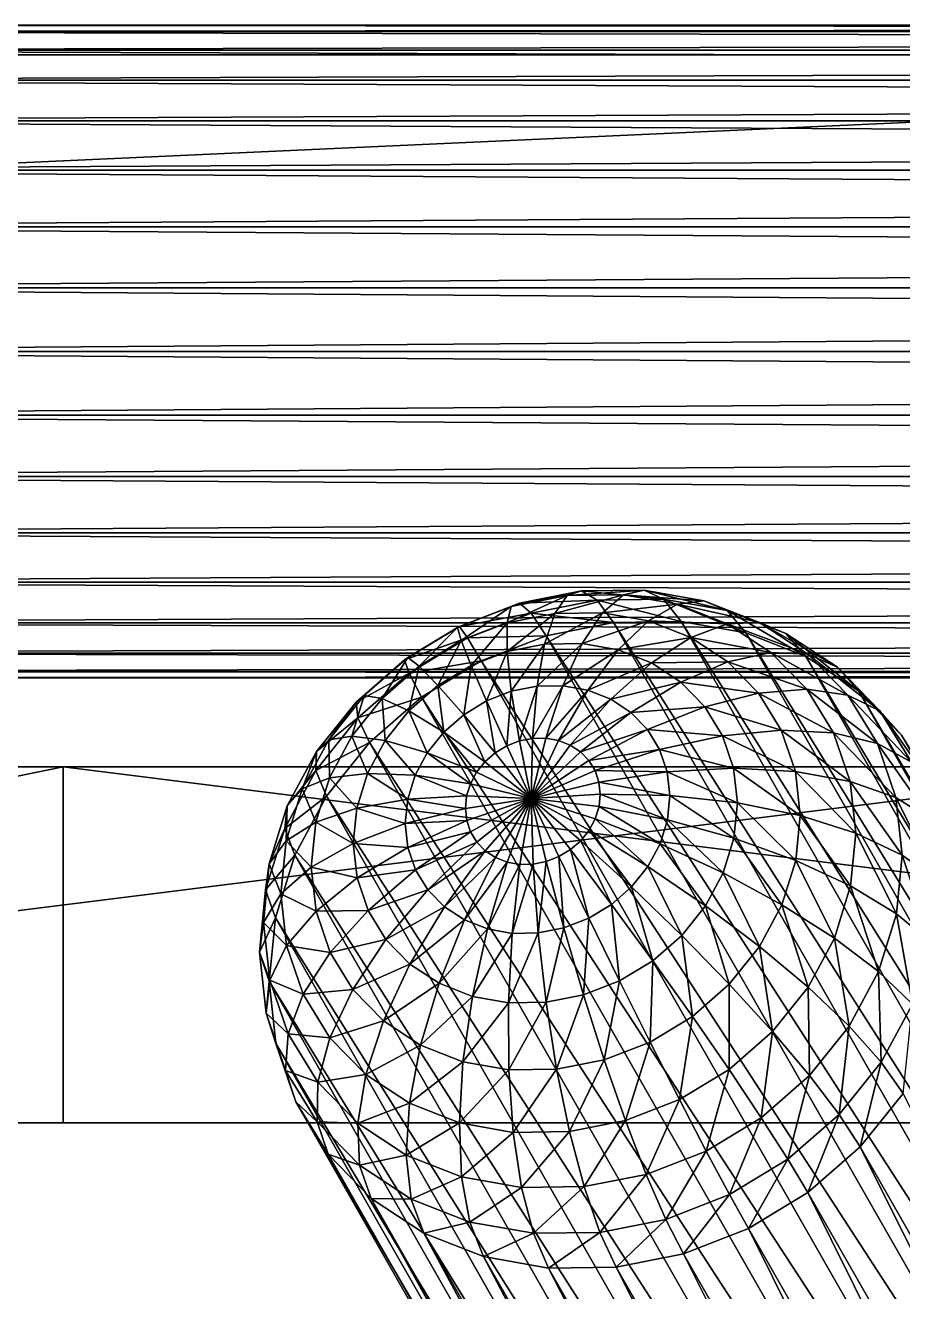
# Model space of a CAD drawing. Header units: millimetres. Extents: x -510 to 550, y -577 to 577.
# Drawn here: x -159.88 to -130.29, y 183.3 to 226 of the extents above; entities that cross this region are included whole.
import ezdxf

# ---------------------------------------------------------------- set-up
doc = ezdxf.new("R2010")
doc.units = ezdxf.units.MM
for name, color, linetype, true_color in [('base_visual_10', 7, 'Continuous', 0x5c6b75), ('base_visual_12', 7, 'Continuous', 0x5c6b75), ('base_visual_14', 7, 'Continuous', 0x5c6b75), ('structure_left_backrest_anchor', 7, 'Continuous', 0x5c6b75)]:
    doc.layers.add(name, color=color, linetype=linetype, true_color=true_color)

msp = doc.modelspace()

# ---------------------------------------------------------------- linework, layer by layer
at = {"layer": 'base_visual_10', "true_color": 0x5c6b75}
for points in [[(-300, 215, -150), (-80, 225, -150), (-80, 215, -150)], [(-300, 215, -150), (-300, 225, -150), (-80, 225, -150)], [(-300, 215), (-80, 215), (-80, 225)], [(-300, 215), (-80, 225), (-300, 225)], [(-80, 225, -150), (-300, 225, -150), (-300, 225)], [(-80, 225, -150), (-300, 225), (-80, 225)], [(-300, 215, -150), (-80, 215, -150), (-80, 215)], [(-300, 215, -150), (-80, 215), (-300, 215)]]:
    msp.add_3dface(points, dxfattribs=at)
at = {"layer": 'base_visual_12', "true_color": 0x5c6b75}
for points in [[(-217.287, 189, 508.693), (-158.605, 189, 521.201), (-158.605, 201, 521.201)], [(-217.287, 189, 508.693), (-158.605, 201, 521.201), (-217.287, 201, 508.693)], [(-62.713, 201, 71.307), (-121.395, 201, 58.799), (-217.287, 201, 508.693)], [(-62.713, 201, 71.307), (-217.287, 201, 508.693), (-158.605, 201, 521.201)], [(-121.395, 201, 58.799), (-121.395, 189, 58.799), (-217.287, 189, 508.693)], [(-121.395, 201, 58.799), (-217.287, 189, 508.693), (-217.287, 201, 508.693)], [(-62.713, 189, 71.307), (-62.713, 201, 71.307), (-158.605, 201, 521.201)], [(-62.713, 189, 71.307), (-158.605, 201, 521.201), (-158.605, 189, 521.201)], [(-121.395, 189, 58.799), (-158.605, 189, 521.201), (-217.287, 189, 508.693)], [(-121.395, 189, 58.799), (-62.713, 189, 71.307), (-158.605, 189, 521.201)]]:
    msp.add_3dface(points, dxfattribs=at)
at = {"layer": 'base_visual_14', "true_color": 0x5c6b75}
for points in [[(-180, 225.789, 307.855), (-180, 226, 310.001), (120, 226, 309.999)], [(-180, 225.789, 307.855), (120, 226, 309.999), (120, 225.789, 307.853)], [(-180, 226, 310.001), (-180, 225.789, 312.147), (120, 225.789, 312.145)], [(-180, 226, 310.001), (120, 225.789, 312.145), (120, 226, 309.999)], [(-180, 225.163, 305.791), (-180, 225.789, 307.855), (120, 225.789, 307.853)], [(-180, 225.163, 305.791), (120, 225.789, 307.853), (120, 225.163, 305.79)], [(-180, 225.789, 312.147), (-180, 225.163, 314.21), (120, 225.163, 314.209)], [(-180, 225.789, 312.147), (120, 225.163, 314.209), (120, 225.789, 312.145)], [(-180, 224.146, 303.889), (-180, 225.163, 305.791), (120, 225.163, 305.79)], [(-180, 224.146, 303.889), (120, 225.163, 305.79), (120, 224.146, 303.888)], [(-180, 225.163, 314.21), (-180, 224.146, 316.112), (120, 224.146, 316.111)], [(-180, 225.163, 314.21), (120, 224.146, 316.111), (120, 225.163, 314.209)], [(-180, 222.778, 302.222), (-180, 224.146, 303.889), (120, 224.146, 303.888)], [(-180, 222.778, 302.222), (120, 224.146, 303.888), (120, 222.778, 302.221)], [(-180, 224.146, 316.112), (-180, 222.778, 317.779), (120, 222.778, 317.778)], [(-180, 224.146, 316.112), (120, 222.778, 317.778), (120, 224.146, 316.111)], [(-180, 221.111, 300.854), (-180, 222.778, 302.222), (120, 222.778, 302.221)], [(-180, 221.111, 300.854), (120, 222.778, 302.221), (120, 221.111, 300.853)], [(-180, 222.778, 317.779), (-180, 221.111, 319.147), (120, 221.111, 319.146)], [(-180, 222.778, 317.779), (120, 221.111, 319.146), (120, 222.778, 317.778)], [(-180, 219.21, 299.838), (-180, 221.111, 300.854), (120, 221.111, 300.853)], [(-180, 219.21, 299.838), (120, 221.111, 300.853), (120, 219.21, 299.837)], [(-180, 221.111, 319.147), (-180, 219.21, 320.163), (120, 219.21, 320.162)], [(-180, 221.111, 319.147), (120, 219.21, 320.162), (120, 221.111, 319.146)], [(-180, 217.146, 299.212), (-180, 219.21, 299.838), (120, 219.21, 299.837)], [(-180, 217.146, 299.212), (120, 219.21, 299.837), (120, 217.146, 299.211)], [(-180, 219.21, 320.163), (-180, 217.146, 320.789), (120, 217.146, 320.788)], [(-180, 219.21, 320.163), (120, 217.146, 320.788), (120, 219.21, 320.162)], [(-180, 215, 299.001), (-180, 217.146, 299.212), (120, 217.146, 299.211)], [(-180, 215, 299.001), (120, 217.146, 299.211), (120, 215, 298.999)], [(-180, 217.146, 320.789), (-180, 215, 321.001), (120, 215, 320.999)], [(-180, 217.146, 320.789), (120, 215, 320.999), (120, 217.146, 320.788)], [(-180, 215, 321.001), (-180, 212.854, 320.789), (120, 212.854, 320.788)], [(-180, 215, 321.001), (120, 212.854, 320.788), (120, 215, 320.999)], [(-180, 212.854, 299.212), (-180, 215, 299.001), (120, 215, 298.999)], [(-180, 212.854, 299.212), (120, 215, 298.999), (120, 212.854, 299.211)], [(-180, 212.854, 320.789), (-180, 210.79, 320.163), (120, 210.79, 320.162)], [(-180, 212.854, 320.789), (120, 210.79, 320.162), (120, 212.854, 320.788)], [(-180, 210.79, 299.838), (-180, 212.854, 299.212), (120, 212.854, 299.211)], [(-180, 210.79, 299.838), (120, 212.854, 299.211), (120, 210.79, 299.837)], [(-180, 210.79, 320.163), (-180, 208.889, 319.147), (120, 208.889, 319.146)], [(-180, 210.79, 320.163), (120, 208.889, 319.146), (120, 210.79, 320.162)], [(-180, 208.889, 300.854), (-180, 210.79, 299.838), (120, 210.79, 299.837)], [(-180, 208.889, 300.854), (120, 210.79, 299.837), (120, 208.889, 300.853)], [(-180, 208.889, 319.147), (-180, 207.222, 317.779), (120, 207.222, 317.778)], [(-180, 208.889, 319.147), (120, 207.222, 317.778), (120, 208.889, 319.146)], [(-180, 207.222, 302.222), (-180, 208.889, 300.854), (120, 208.889, 300.853)], [(-180, 207.222, 302.222), (120, 208.889, 300.853), (120, 207.222, 302.221)], [(-180, 207.222, 317.779), (-180, 205.854, 316.112), (120, 205.854, 316.111)], [(-180, 207.222, 317.779), (120, 205.854, 316.111), (120, 207.222, 317.778)], [(-180, 205.854, 303.889), (-180, 207.222, 302.222), (120, 207.222, 302.221)], [(-180, 205.854, 303.889), (120, 207.222, 302.221), (120, 205.854, 303.888)], [(-180, 205.854, 316.112), (-180, 204.837, 314.21), (120, 204.837, 314.209)], [(-180, 205.854, 316.112), (120, 204.837, 314.209), (120, 205.854, 316.111)], [(-180, 204.837, 305.791), (-180, 205.854, 303.889), (120, 205.854, 303.888)], [(-180, 204.837, 305.791), (120, 205.854, 303.888), (120, 204.837, 305.79)], [(-180, 204.837, 314.21), (-180, 204.211, 312.147), (120, 204.211, 312.145)], [(-180, 204.837, 314.21), (120, 204.211, 312.145), (120, 204.837, 314.209)], [(-180, 204.211, 307.855), (-180, 204.837, 305.791), (120, 204.837, 305.79)], [(-180, 204.211, 307.855), (120, 204.837, 305.79), (120, 204.211, 307.853)], [(-180, 204.211, 312.147), (-180, 204, 310.001), (120, 204, 309.999)], [(-180, 204.211, 312.147), (120, 204, 309.999), (120, 204.211, 312.145)], [(-180, 204, 310.001), (-180, 204.211, 307.855), (120, 204.211, 307.853)], [(-180, 204, 310.001), (120, 204.211, 307.853), (120, 204, 309.999)]]:
    msp.add_3dface(points, dxfattribs=at)
at = {"layer": 'structure_left_backrest_anchor', "true_color": 0x5c6b75}
for points in [[(-143.632, 205.856, 123.598), (-142.024, 206.174, 123.879), (-141.602, 206.778, 121.645)], [(-143.632, 205.856, 123.598), (-141.602, 206.778, 121.645), (-143.493, 206.405, 121.315)], [(-143.493, 206.405, 121.315), (-141.602, 206.778, 121.645), (-141.119, 206.93, 119.348)], [(-143.493, 206.405, 121.315), (-141.119, 206.93, 119.348), (-143.22, 206.515, 118.981)], [(-143.22, 206.515, 118.981), (-141.119, 206.93, 119.348), (-140.592, 206.623, 117.076)], [(-142.024, 206.174, 123.879), (-140.414, 206.196, 124.298), (-139.709, 206.804, 122.138)], [(-142.024, 206.174, 123.879), (-139.709, 206.804, 122.138), (-141.602, 206.778, 121.645)], [(-141.602, 206.778, 121.645), (-139.709, 206.804, 122.138), (-139.015, 206.959, 119.895)], [(-141.602, 206.778, 121.645), (-139.015, 206.959, 119.895), (-141.119, 206.93, 119.348)], [(-141.119, 206.93, 119.348), (-139.015, 206.959, 119.895), (-138.36, 206.654, 117.657)], [(-141.119, 206.93, 119.348), (-138.36, 206.654, 117.657), (-140.592, 206.623, 117.076)], [(-140.592, 206.623, 117.076), (-138.36, 206.654, 117.657), (-137.767, 205.901, 115.508)], [(-140.414, 206.196, 124.298), (-137.888, 206.482, 122.774), (-139.709, 206.804, 122.138)], [(-139.709, 206.804, 122.138), (-136.992, 206.601, 120.602), (-139.015, 206.959, 119.895)], [(-139.709, 206.804, 122.138), (-137.888, 206.482, 122.774), (-136.992, 206.601, 120.602)], [(-139.015, 206.959, 119.895), (-136.992, 206.601, 120.602), (-136.211, 206.274, 118.407)], [(-139.015, 206.959, 119.895), (-136.211, 206.274, 118.407), (-138.36, 206.654, 117.657)], [(-138.36, 206.654, 117.657), (-136.211, 206.274, 118.407), (-135.576, 205.514, 116.273)], [(-138.36, 206.654, 117.657), (-135.576, 205.514, 116.273), (-137.767, 205.901, 115.508)], [(-145.311, 205.698, 121.16), (-143.493, 206.405, 121.315), (-143.22, 206.515, 118.981)], [(-145.311, 205.698, 121.16), (-143.22, 206.515, 118.981), (-145.239, 205.73, 118.809)], [(-145.178, 205.255, 123.467), (-143.493, 206.405, 121.315), (-145.311, 205.698, 121.16)], [(-145.239, 205.73, 118.809), (-143.22, 206.515, 118.981), (-142.823, 206.183, 116.686)], [(-145.178, 205.255, 123.467), (-143.632, 205.856, 123.598), (-143.493, 206.405, 121.315)], [(-143.22, 206.515, 118.981), (-140.592, 206.623, 117.076), (-142.823, 206.183, 116.686)], [(-142.823, 206.183, 116.686), (-140.592, 206.623, 117.076), (-140.043, 205.87, 114.916)], [(-140.592, 206.623, 117.076), (-137.767, 205.901, 115.508), (-140.043, 205.87, 114.916)], [(-140.414, 206.196, 124.298), (-138.865, 205.922, 124.839), (-137.888, 206.482, 122.774)], [(-138.865, 205.922, 124.839), (-136.208, 205.824, 123.529), (-137.888, 206.482, 122.774)], [(-137.888, 206.482, 122.774), (-135.125, 205.87, 121.441), (-136.992, 206.601, 120.602)], [(-137.888, 206.482, 122.774), (-136.208, 205.824, 123.529), (-135.125, 205.87, 121.441)], [(-136.992, 206.601, 120.602), (-135.125, 205.87, 121.441), (-134.229, 205.498, 119.298)], [(-136.992, 206.601, 120.602), (-134.229, 205.498, 119.298), (-136.211, 206.274, 118.407)], [(-136.211, 206.274, 118.407), (-134.229, 205.498, 119.298), (-133.556, 204.722, 117.181)], [(-136.211, 206.274, 118.407), (-133.556, 204.722, 117.181), (-135.576, 205.514, 116.273)], [(-145.239, 205.73, 118.809), (-142.823, 206.183, 116.686), (-144.967, 205.349, 116.504)], [(-144.846, 204.419, 125.64), (-143.632, 205.856, 123.598), (-145.178, 205.255, 123.467)], [(-144.967, 205.349, 116.504), (-142.823, 206.183, 116.686), (-142.318, 205.42, 114.519)], [(-144.846, 204.419, 125.64), (-143.631, 204.891, 125.744), (-143.632, 205.856, 123.598)], [(-143.631, 204.891, 125.744), (-142.024, 206.174, 123.879), (-143.632, 205.856, 123.598)], [(-143.631, 204.891, 125.744), (-142.368, 205.14, 125.964), (-142.024, 206.174, 123.879)], [(-142.823, 206.183, 116.686), (-140.043, 205.87, 114.916), (-142.318, 205.42, 114.519)], [(-142.368, 205.14, 125.964), (-141.103, 205.158, 126.293), (-140.414, 206.196, 124.298)], [(-142.368, 205.14, 125.964), (-140.414, 206.196, 124.298), (-142.024, 206.174, 123.879)], [(-142.318, 205.42, 114.519), (-140.043, 205.87, 114.916), (-120.043, 170.87, 39.916)], [(-141.103, 205.158, 126.293), (-138.865, 205.922, 124.839), (-140.414, 206.196, 124.298)], [(-141.103, 205.158, 126.293), (-139.886, 204.943, 126.718), (-138.865, 205.922, 124.839)], [(-140.043, 205.87, 114.916), (-137.767, 205.901, 115.508), (-117.767, 170.901, 40.508)], [(-140.043, 205.87, 114.916), (-117.767, 170.901, 40.508), (-120.043, 170.87, 39.916)], [(-139.886, 204.943, 126.718), (-137.436, 205.363, 125.481), (-138.865, 205.922, 124.839)], [(-138.865, 205.922, 124.839), (-137.436, 205.363, 125.481), (-136.208, 205.824, 123.529)], [(-137.767, 205.901, 115.508), (-135.576, 205.514, 116.273), (-115.576, 170.514, 41.273)], [(-137.767, 205.901, 115.508), (-115.576, 170.514, 41.273), (-117.767, 170.901, 40.508)], [(-137.436, 205.363, 125.481), (-134.734, 204.856, 124.374), (-136.208, 205.824, 123.529)], [(-136.208, 205.824, 123.529), (-133.487, 204.794, 122.38), (-135.125, 205.87, 121.441)], [(-136.208, 205.824, 123.529), (-134.734, 204.856, 124.374), (-133.487, 204.794, 122.38)], [(-135.125, 205.87, 121.441), (-133.487, 204.794, 122.38), (-132.491, 204.355, 120.295)], [(-135.125, 205.87, 121.441), (-132.491, 204.355, 120.295), (-134.229, 205.498, 119.298)], [(-146.984, 204.686, 121.186), (-145.239, 205.73, 118.809), (-147.099, 204.605, 118.838)], [(-147.099, 204.605, 118.838), (-145.239, 205.73, 118.809), (-144.967, 205.349, 116.504)], [(-146.984, 204.686, 121.186), (-145.311, 205.698, 121.16), (-145.239, 205.73, 118.809)], [(-146.601, 204.395, 123.489), (-145.311, 205.698, 121.16), (-146.984, 204.686, 121.186)], [(-146.601, 204.395, 123.489), (-145.178, 205.255, 123.467), (-145.311, 205.698, 121.16)], [(-144.967, 205.349, 116.504), (-142.318, 205.42, 114.519), (-144.504, 204.571, 114.333)], [(-144.504, 204.571, 114.333), (-142.318, 205.42, 114.519), (-122.318, 170.42, 39.519)], [(-142.318, 205.42, 114.519), (-120.043, 170.87, 39.916), (-122.318, 170.42, 39.519)], [(-135.576, 205.514, 116.273), (-133.556, 204.722, 117.181), (-113.556, 169.722, 42.181)], [(-135.576, 205.514, 116.273), (-113.556, 169.722, 42.181), (-115.576, 170.514, 41.273)], [(-134.229, 205.498, 119.298), (-132.491, 204.355, 120.295), (-131.783, 203.557, 118.198)], [(-134.229, 205.498, 119.298), (-131.783, 203.557, 118.198), (-133.556, 204.722, 117.181)], [(-147.099, 204.605, 118.838), (-144.967, 205.349, 116.504), (-146.941, 204.155, 116.535)], [(-146.941, 204.155, 116.535), (-144.967, 205.349, 116.504), (-144.504, 204.571, 114.333)], [(-145.964, 203.742, 125.658), (-145.178, 205.255, 123.467), (-146.601, 204.395, 123.489)], [(-145.964, 203.742, 125.658), (-144.846, 204.419, 125.64), (-145.178, 205.255, 123.467)], [(-143.491, 203.545, 127.668), (-142.368, 205.14, 125.964), (-143.631, 204.891, 125.744)], [(-143.491, 203.545, 127.668), (-142.621, 203.717, 127.82), (-142.368, 205.14, 125.964)], [(-142.621, 203.717, 127.82), (-141.75, 203.729, 128.046), (-141.103, 205.158, 126.293)], [(-142.621, 203.717, 127.82), (-141.103, 205.158, 126.293), (-142.368, 205.14, 125.964)], [(-141.75, 203.729, 128.046), (-139.886, 204.943, 126.718), (-141.103, 205.158, 126.293)], [(-141.75, 203.729, 128.046), (-140.911, 203.581, 128.339), (-139.886, 204.943, 126.718)], [(-140.911, 203.581, 128.339), (-138.763, 204.503, 127.223), (-139.886, 204.943, 126.718)], [(-139.886, 204.943, 126.718), (-138.763, 204.503, 127.223), (-137.436, 205.363, 125.481)], [(-138.763, 204.503, 127.223), (-136.183, 204.539, 126.2), (-137.436, 205.363, 125.481)], [(-137.436, 205.363, 125.481), (-136.183, 204.539, 126.2), (-134.734, 204.856, 124.374)], [(-148.449, 203.407, 121.393), (-147.099, 204.605, 118.838), (-148.727, 203.184, 119.067)], [(-148.727, 203.184, 119.067), (-147.099, 204.605, 118.838), (-146.941, 204.155, 116.535)], [(-147.847, 203.307, 123.664), (-146.984, 204.686, 121.186), (-148.449, 203.407, 121.393)], [(-148.449, 203.407, 121.393), (-146.984, 204.686, 121.186), (-147.099, 204.605, 118.838)], [(-147.847, 203.307, 123.664), (-146.601, 204.395, 123.489), (-146.984, 204.686, 121.186)], [(-146.941, 204.155, 116.535), (-144.504, 204.571, 114.333), (-146.516, 203.353, 114.364)], [(-146.516, 203.353, 114.364), (-144.504, 204.571, 114.333), (-124.504, 169.571, 39.333)], [(-144.328, 203.22, 127.597), (-143.631, 204.891, 125.744), (-144.846, 204.419, 125.64)], [(-144.504, 204.571, 114.333), (-122.318, 170.42, 39.519), (-124.504, 169.571, 39.333)], [(-144.328, 203.22, 127.597), (-143.491, 203.545, 127.668), (-143.631, 204.891, 125.744)], [(-138.763, 204.503, 127.223), (-137.778, 203.856, 127.787), (-136.183, 204.539, 126.2)], [(-137.778, 203.856, 127.787), (-135.152, 203.483, 126.967), (-136.183, 204.539, 126.2)], [(-136.183, 204.539, 126.2), (-133.522, 203.614, 125.277), (-134.734, 204.856, 124.374)], [(-136.183, 204.539, 126.2), (-135.152, 203.483, 126.967), (-133.522, 203.614, 125.277)], [(-134.734, 204.856, 124.374), (-133.522, 203.614, 125.277), (-132.141, 203.413, 123.383)], [(-134.734, 204.856, 124.374), (-132.141, 203.413, 123.383), (-133.487, 204.794, 122.38)], [(-133.556, 204.722, 117.181), (-131.783, 203.557, 118.198), (-111.783, 168.557, 43.198)], [(-133.556, 204.722, 117.181), (-111.783, 168.557, 43.198), (-113.556, 169.722, 42.181)], [(-133.487, 204.794, 122.38), (-132.141, 203.413, 123.383), (-131.061, 202.89, 121.359)], [(-133.487, 204.794, 122.38), (-131.061, 202.89, 121.359), (-132.491, 204.355, 120.295)], [(-148.727, 203.184, 119.067), (-146.941, 204.155, 116.535), (-148.669, 202.646, 116.778)], [(-148.669, 202.646, 116.778), (-146.941, 204.155, 116.535), (-146.516, 203.353, 114.364)], [(-146.943, 202.887, 125.795), (-146.601, 204.395, 123.489), (-147.847, 203.307, 123.664)], [(-146.943, 202.887, 125.795), (-145.964, 203.742, 125.658), (-146.601, 204.395, 123.489)], [(-145.098, 202.754, 127.609), (-144.846, 204.419, 125.64), (-145.964, 203.742, 125.658)], [(-145.098, 202.754, 127.609), (-144.328, 203.22, 127.597), (-144.846, 204.419, 125.64)], [(-140.911, 203.581, 128.339), (-140.138, 203.278, 128.687), (-138.763, 204.503, 127.223)], [(-140.138, 203.278, 128.687), (-137.778, 203.856, 127.787), (-138.763, 204.503, 127.223)], [(-132.491, 204.355, 120.295), (-131.061, 202.89, 121.359), (-130.326, 202.063, 119.284)], [(-132.491, 204.355, 120.295), (-130.326, 202.063, 119.284), (-131.783, 203.557, 118.198)], [(-145.772, 202.165, 127.704), (-145.964, 203.742, 125.658), (-146.943, 202.887, 125.795)], [(-145.772, 202.165, 127.704), (-145.098, 202.754, 127.609), (-145.964, 203.742, 125.658)], [(-143.217, 201.871, 129.298), (-142.621, 203.717, 127.82), (-143.491, 203.545, 127.668)], [(-143.217, 201.871, 129.298), (-142.773, 201.958, 129.375), (-142.621, 203.717, 127.82)], [(-142.773, 201.958, 129.375), (-142.329, 201.965, 129.491), (-141.75, 203.729, 128.046)], [(-142.773, 201.958, 129.375), (-141.75, 203.729, 128.046), (-142.621, 203.717, 127.82)], [(-142.329, 201.965, 129.491), (-140.911, 203.581, 128.339), (-141.75, 203.729, 128.046)], [(-140.138, 203.278, 128.687), (-139.459, 202.832, 129.076), (-137.778, 203.856, 127.787)], [(-139.459, 202.832, 129.076), (-136.969, 203.026, 128.391), (-137.778, 203.856, 127.787)], [(-137.778, 203.856, 127.787), (-136.969, 203.026, 128.391), (-135.152, 203.483, 126.967)], [(-148.868, 202.034, 123.986), (-148.449, 203.407, 121.393), (-149.65, 201.91, 121.771)], [(-149.65, 201.91, 121.771), (-148.449, 203.407, 121.393), (-148.727, 203.184, 119.067)], [(-148.868, 202.034, 123.986), (-147.847, 203.307, 123.664), (-148.449, 203.407, 121.393)], [(-147.745, 201.887, 126.048), (-147.847, 203.307, 123.664), (-148.868, 202.034, 123.986)], [(-148.669, 202.646, 116.778), (-146.516, 203.353, 114.364), (-148.278, 201.815, 114.612)], [(-148.278, 201.815, 114.612), (-146.516, 203.353, 114.364), (-126.516, 168.353, 39.364)], [(-147.745, 201.887, 126.048), (-146.943, 202.887, 125.795), (-147.847, 203.307, 123.664)], [(-146.516, 203.353, 114.364), (-124.504, 169.571, 39.333), (-126.516, 168.353, 39.364)], [(-143.643, 201.705, 129.261), (-143.491, 203.545, 127.668), (-144.328, 203.22, 127.597)], [(-143.643, 201.705, 129.261), (-143.217, 201.871, 129.298), (-143.491, 203.545, 127.668)], [(-142.329, 201.965, 129.491), (-141.901, 201.889, 129.64), (-140.911, 203.581, 128.339)], [(-141.901, 201.889, 129.64), (-140.138, 203.278, 128.687), (-140.911, 203.581, 128.339)], [(-141.901, 201.889, 129.64), (-141.507, 201.735, 129.817), (-140.138, 203.278, 128.687)], [(-141.507, 201.735, 129.817), (-139.459, 202.832, 129.076), (-140.138, 203.278, 128.687)], [(-136.969, 203.026, 128.391), (-134.385, 202.234, 127.755), (-135.152, 203.483, 126.967)], [(-135.152, 203.483, 126.967), (-132.62, 202.146, 126.202), (-133.522, 203.614, 125.277)], [(-135.152, 203.483, 126.967), (-134.385, 202.234, 127.755), (-132.62, 202.146, 126.202)], [(-133.522, 203.614, 125.277), (-132.62, 202.146, 126.202), (-131.138, 201.782, 124.412)], [(-133.522, 203.614, 125.277), (-131.138, 201.782, 124.412), (-132.141, 203.413, 123.383)], [(-132.141, 203.413, 123.383), (-131.138, 201.782, 124.412), (-129.997, 201.159, 122.451)], [(-132.141, 203.413, 123.383), (-129.997, 201.159, 122.451), (-131.061, 202.89, 121.359)], [(-131.783, 203.557, 118.198), (-130.326, 202.063, 119.284), (-110.326, 167.063, 44.284)], [(-131.783, 203.557, 118.198), (-110.326, 167.063, 44.284), (-111.783, 168.557, 43.198)], [(-149.65, 201.91, 121.771), (-148.727, 203.184, 119.067), (-150.061, 201.52, 119.488)], [(-150.061, 201.52, 119.488), (-148.727, 203.184, 119.067), (-148.669, 202.646, 116.778)], [(-146.325, 201.476, 127.878), (-146.943, 202.887, 125.795), (-147.745, 201.887, 126.048)], [(-146.325, 201.476, 127.878), (-145.772, 202.165, 127.704), (-146.943, 202.887, 125.795)], [(-144.036, 201.468, 129.267), (-144.328, 203.22, 127.597), (-145.098, 202.754, 127.609)], [(-144.036, 201.468, 129.267), (-143.643, 201.705, 129.261), (-144.328, 203.22, 127.597)], [(-141.507, 201.735, 129.817), (-141.161, 201.507, 130.015), (-139.459, 202.832, 129.076)], [(-141.161, 201.507, 130.015), (-138.902, 202.26, 129.491), (-139.459, 202.832, 129.076)], [(-139.459, 202.832, 129.076), (-138.902, 202.26, 129.491), (-136.969, 203.026, 128.391)], [(-138.902, 202.26, 129.491), (-136.366, 202.045, 129.009), (-136.969, 203.026, 128.391)], [(-136.969, 203.026, 128.391), (-136.366, 202.045, 129.009), (-134.385, 202.234, 127.755)], [(-131.061, 202.89, 121.359), (-129.997, 201.159, 122.451), (-129.24, 200.298, 120.397)], [(-131.061, 202.89, 121.359), (-129.24, 200.298, 120.397), (-130.326, 202.063, 119.284)], [(-150.061, 201.52, 119.488), (-148.669, 202.646, 116.778), (-150.086, 200.88, 117.224)], [(-150.086, 200.88, 117.224), (-148.669, 202.646, 116.778), (-148.278, 201.815, 114.612)], [(-144.38, 201.167, 129.316), (-145.098, 202.754, 127.609), (-145.772, 202.165, 127.704)], [(-144.38, 201.167, 129.316), (-144.036, 201.468, 129.267), (-145.098, 202.754, 127.609)], [(-149.625, 200.624, 124.442), (-148.868, 202.034, 123.986), (-149.65, 201.91, 121.771)], [(-148.34, 200.78, 126.406), (-148.868, 202.034, 123.986), (-149.625, 200.624, 124.442)], [(-148.34, 200.78, 126.406), (-147.745, 201.887, 126.048), (-148.868, 202.034, 123.986)], [(-144.661, 200.816, 129.405), (-145.772, 202.165, 127.704), (-146.325, 201.476, 127.878)], [(-144.661, 200.816, 129.405), (-144.38, 201.167, 129.316), (-145.772, 202.165, 127.704)], [(-142.819, 199.933, 130.57), (-142.773, 201.958, 129.375), (-143.217, 201.871, 129.298)], [(-142.819, 199.933, 130.57), (-142.329, 201.965, 129.491), (-142.773, 201.958, 129.375)], [(-142.819, 199.933, 130.57), (-141.901, 201.889, 129.64), (-142.329, 201.965, 129.491)], [(-141.161, 201.507, 130.015), (-140.877, 201.216, 130.227), (-138.902, 202.26, 129.491)], [(-140.877, 201.216, 130.227), (-138.487, 201.585, 129.917), (-138.902, 202.26, 129.491)], [(-138.902, 202.26, 129.491), (-138.487, 201.585, 129.917), (-136.366, 202.045, 129.009)], [(-138.487, 201.585, 129.917), (-135.993, 200.951, 129.619), (-136.366, 202.045, 129.009)], [(-136.366, 202.045, 129.009), (-133.91, 200.842, 128.531), (-134.385, 202.234, 127.755)], [(-136.366, 202.045, 129.009), (-135.993, 200.951, 129.619), (-133.91, 200.842, 128.531)], [(-134.385, 202.234, 127.755), (-133.91, 200.842, 128.531), (-132.061, 200.509, 127.115)], [(-134.385, 202.234, 127.755), (-132.061, 200.509, 127.115), (-132.62, 202.146, 126.202)], [(-132.62, 202.146, 126.202), (-132.061, 200.509, 127.115), (-130.517, 199.963, 125.426)], [(-132.62, 202.146, 126.202), (-130.517, 199.963, 125.426), (-131.138, 201.782, 124.412)], [(-130.326, 202.063, 119.284), (-129.24, 200.298, 120.397), (-109.24, 165.298, 45.397)], [(-130.326, 202.063, 119.284), (-109.24, 165.298, 45.397), (-110.326, 167.063, 44.284)], [(-149.625, 200.624, 124.442), (-149.65, 201.91, 121.771), (-150.54, 200.252, 122.307)], [(-150.54, 200.252, 122.307), (-149.65, 201.91, 121.771), (-150.061, 201.52, 119.488)], [(-150.086, 200.88, 117.224), (-148.278, 201.815, 114.612), (-149.722, 200.014, 115.067)], [(-149.722, 200.014, 115.067), (-148.278, 201.815, 114.612), (-128.278, 166.815, 39.612)], [(-146.734, 200.713, 128.124), (-147.745, 201.887, 126.048), (-148.34, 200.78, 126.406)], [(-148.278, 201.815, 114.612), (-126.516, 168.353, 39.364), (-128.278, 166.815, 39.612)], [(-146.734, 200.713, 128.124), (-146.325, 201.476, 127.878), (-147.745, 201.887, 126.048)], [(-142.819, 199.933, 130.57), (-143.643, 201.705, 129.261), (-144.036, 201.468, 129.267)], [(-142.819, 199.933, 130.57), (-143.217, 201.871, 129.298), (-143.643, 201.705, 129.261)], [(-142.819, 199.933, 130.57), (-141.507, 201.735, 129.817), (-141.901, 201.889, 129.64)], [(-142.819, 199.933, 130.57), (-141.161, 201.507, 130.015), (-141.507, 201.735, 129.817)], [(-140.877, 201.216, 130.227), (-140.665, 200.871, 130.444), (-138.487, 201.585, 129.917)], [(-140.665, 200.871, 130.444), (-138.229, 200.831, 130.337), (-138.487, 201.585, 129.917)], [(-138.487, 201.585, 129.917), (-138.229, 200.831, 130.337), (-135.993, 200.951, 129.619)], [(-131.138, 201.782, 124.412), (-130.517, 199.963, 125.426), (-129.338, 199.228, 123.528)], [(-131.138, 201.782, 124.412), (-129.338, 199.228, 123.528), (-129.997, 201.159, 122.451)], [(-150.54, 200.252, 122.307), (-150.061, 201.52, 119.488), (-151.05, 199.679, 120.083)], [(-151.05, 199.679, 120.083), (-150.061, 201.52, 119.488), (-150.086, 200.88, 117.224)], [(-144.87, 200.427, 129.53), (-146.325, 201.476, 127.878), (-146.734, 200.713, 128.124)], [(-144.87, 200.427, 129.53), (-144.661, 200.816, 129.405), (-146.325, 201.476, 127.878)], [(-142.819, 199.933, 130.57), (-144.38, 201.167, 129.316), (-144.661, 200.816, 129.405)], [(-142.819, 199.933, 130.57), (-144.036, 201.468, 129.267), (-144.38, 201.167, 129.316)], [(-142.819, 199.933, 130.57), (-140.877, 201.216, 130.227), (-141.161, 201.507, 130.015)], [(-142.819, 199.933, 130.57), (-140.665, 200.871, 130.444), (-140.877, 201.216, 130.227)], [(-151.05, 199.679, 120.083), (-150.086, 200.88, 117.224), (-151.135, 198.925, 117.857)], [(-151.135, 198.925, 117.857), (-150.086, 200.88, 117.224), (-149.722, 200.014, 115.067)], [(-148.704, 199.608, 126.856), (-148.34, 200.78, 126.406), (-149.625, 200.624, 124.442)], [(-146.985, 199.906, 128.434), (-148.34, 200.78, 126.406), (-148.704, 199.608, 126.856)], [(-146.985, 199.906, 128.434), (-146.734, 200.713, 128.124), (-148.34, 200.78, 126.406)], [(-144.998, 200.016, 129.688), (-146.734, 200.713, 128.124), (-146.985, 199.906, 128.434)], [(-144.998, 200.016, 129.688), (-144.87, 200.427, 129.53), (-146.734, 200.713, 128.124)], [(-142.819, 199.933, 130.57), (-144.661, 200.816, 129.405), (-144.87, 200.427, 129.53)], [(-142.819, 199.933, 130.57), (-140.534, 200.487, 130.658), (-140.665, 200.871, 130.444)], [(-140.665, 200.871, 130.444), (-140.534, 200.487, 130.658), (-138.229, 200.831, 130.337)], [(-140.534, 200.487, 130.658), (-138.14, 200.029, 130.736), (-138.229, 200.831, 130.337)], [(-138.229, 200.831, 130.337), (-135.863, 199.786, 130.197), (-135.993, 200.951, 129.619)], [(-138.229, 200.831, 130.337), (-138.14, 200.029, 130.736), (-135.863, 199.786, 130.197)], [(-135.993, 200.951, 129.619), (-135.863, 199.786, 130.197), (-133.745, 199.359, 129.267)], [(-135.993, 200.951, 129.619), (-133.745, 199.359, 129.267), (-133.91, 200.842, 128.531)], [(-133.91, 200.842, 128.531), (-133.745, 199.359, 129.267), (-131.868, 198.765, 127.98)], [(-133.91, 200.842, 128.531), (-131.868, 198.765, 127.98), (-132.061, 200.509, 127.115)], [(-150.088, 199.133, 125.014), (-150.54, 200.252, 122.307), (-151.085, 198.499, 122.98)], [(-151.085, 198.499, 122.98), (-150.54, 200.252, 122.307), (-151.05, 199.679, 120.083)], [(-150.088, 199.133, 125.014), (-149.625, 200.624, 124.442), (-150.54, 200.252, 122.307)], [(-148.704, 199.608, 126.856), (-149.625, 200.624, 124.442), (-150.088, 199.133, 125.014)], [(-142.819, 199.933, 130.57), (-144.87, 200.427, 129.53), (-144.998, 200.016, 129.688)], [(-142.819, 199.933, 130.57), (-140.489, 200.078, 130.861), (-140.534, 200.487, 130.658)], [(-140.534, 200.487, 130.658), (-140.489, 200.078, 130.861), (-138.14, 200.029, 130.736)], [(-132.061, 200.509, 127.115), (-131.868, 198.765, 127.98), (-130.302, 198.026, 126.387)], [(-132.061, 200.509, 127.115), (-130.302, 198.026, 126.387), (-130.517, 199.963, 125.426)], [(-151.135, 198.925, 117.857), (-149.722, 200.014, 115.067), (-150.793, 198.021, 115.712)], [(-150.793, 198.021, 115.712), (-149.722, 200.014, 115.067), (-129.722, 165.014, 40.067)], [(-149.722, 200.014, 115.067), (-128.278, 166.815, 39.612), (-129.722, 165.014, 40.067)], [(-147.068, 199.086, 128.795), (-146.985, 199.906, 128.434), (-148.704, 199.608, 126.856)], [(-145.04, 199.597, 129.872), (-146.985, 199.906, 128.434), (-147.068, 199.086, 128.795)], [(-145.04, 199.597, 129.872), (-144.998, 200.016, 129.688), (-146.985, 199.906, 128.434)], [(-142.819, 199.933, 130.57), (-144.998, 200.016, 129.688), (-145.04, 199.597, 129.872)], [(-142.819, 199.933, 130.57), (-145.04, 199.597, 129.872), (-144.995, 199.188, 130.075)], [(-142.819, 199.933, 130.57), (-144.995, 199.188, 130.075), (-144.864, 198.804, 130.289)], [(-142.819, 199.933, 130.57), (-144.864, 198.804, 130.289), (-144.652, 198.46, 130.507)], [(-142.819, 199.933, 130.57), (-144.652, 198.46, 130.507), (-144.368, 198.168, 130.718)], [(-142.819, 199.933, 130.57), (-144.368, 198.168, 130.718), (-144.022, 197.941, 130.917)], [(-142.819, 199.933, 130.57), (-144.022, 197.941, 130.917), (-143.628, 197.787, 131.094)], [(-142.819, 199.933, 130.57), (-143.628, 197.787, 131.094), (-143.2, 197.711, 131.243)], [(-142.819, 199.933, 130.57), (-143.2, 197.711, 131.243), (-142.756, 197.717, 131.359)], [(-142.819, 199.933, 130.57), (-140.531, 199.66, 131.045), (-140.489, 200.078, 130.861)], [(-142.819, 199.933, 130.57), (-140.659, 199.248, 131.203), (-140.531, 199.66, 131.045)], [(-142.819, 199.933, 130.57), (-140.868, 198.86, 131.329), (-140.659, 199.248, 131.203)], [(-142.819, 199.933, 130.57), (-141.149, 198.508, 131.418), (-140.868, 198.86, 131.329)], [(-142.819, 199.933, 130.57), (-141.493, 198.208, 131.466), (-141.149, 198.508, 131.418)], [(-142.819, 199.933, 130.57), (-141.886, 197.971, 131.473), (-141.493, 198.208, 131.466)], [(-142.819, 199.933, 130.57), (-142.312, 197.805, 131.436), (-141.886, 197.971, 131.473)], [(-142.819, 199.933, 130.57), (-142.756, 197.717, 131.359), (-142.312, 197.805, 131.436)], [(-140.489, 200.078, 130.861), (-140.531, 199.66, 131.045), (-138.223, 199.208, 131.097)], [(-140.489, 200.078, 130.861), (-138.223, 199.208, 131.097), (-138.14, 200.029, 130.736)], [(-138.14, 200.029, 130.736), (-138.223, 199.208, 131.097), (-135.983, 198.595, 130.721)], [(-138.14, 200.029, 130.736), (-135.983, 198.595, 130.721), (-135.863, 199.786, 130.197)], [(-130.517, 199.963, 125.426), (-130.302, 198.026, 126.387), (-129.11, 197.171, 124.549)], [(-130.517, 199.963, 125.426), (-129.11, 197.171, 124.549), (-129.338, 199.228, 123.528)], [(-151.085, 198.499, 122.98), (-151.05, 199.679, 120.083), (-151.656, 197.73, 120.831)], [(-151.656, 197.73, 120.831), (-151.05, 199.679, 120.083), (-151.135, 198.925, 117.857)], [(-148.824, 198.417, 127.38), (-148.704, 199.608, 126.856), (-150.088, 199.133, 125.014)], [(-147.068, 199.086, 128.795), (-148.704, 199.608, 126.856), (-148.824, 198.417, 127.38)], [(-144.995, 199.188, 130.075), (-145.04, 199.597, 129.872), (-147.068, 199.086, 128.795)], [(-140.531, 199.66, 131.045), (-140.659, 199.248, 131.203), (-138.474, 198.401, 131.406)], [(-140.531, 199.66, 131.045), (-138.474, 198.401, 131.406), (-138.223, 199.208, 131.097)], [(-135.863, 199.786, 130.197), (-135.983, 198.595, 130.721), (-133.898, 197.843, 129.934)], [(-135.863, 199.786, 130.197), (-133.898, 197.843, 129.934), (-133.745, 199.359, 129.267)], [(-150.241, 197.617, 125.681), (-150.088, 199.133, 125.014), (-151.085, 198.499, 122.98)], [(-148.824, 198.417, 127.38), (-150.088, 199.133, 125.014), (-150.241, 197.617, 125.681)], [(-146.979, 198.283, 129.193), (-147.068, 199.086, 128.795), (-148.824, 198.417, 127.38)], [(-144.995, 199.188, 130.075), (-147.068, 199.086, 128.795), (-146.979, 198.283, 129.193)], [(-144.864, 198.804, 130.289), (-144.995, 199.188, 130.075), (-146.979, 198.283, 129.193)], [(-140.659, 199.248, 131.203), (-140.868, 198.86, 131.329), (-138.883, 197.638, 131.653)], [(-140.659, 199.248, 131.203), (-138.883, 197.638, 131.653), (-138.474, 198.401, 131.406)], [(-138.223, 199.208, 131.097), (-138.474, 198.401, 131.406), (-136.347, 197.423, 131.171)], [(-138.223, 199.208, 131.097), (-136.347, 197.423, 131.171), (-135.983, 198.595, 130.721)], [(-133.745, 199.359, 129.267), (-133.898, 197.843, 129.934), (-132.047, 196.982, 128.765)], [(-133.745, 199.359, 129.267), (-132.047, 196.982, 128.765), (-131.868, 198.765, 127.98)], [(-151.656, 197.73, 120.831), (-151.135, 198.925, 117.857), (-151.778, 196.857, 118.65)], [(-151.778, 196.857, 118.65), (-151.135, 198.925, 117.857), (-150.793, 198.021, 115.712)], [(-144.864, 198.804, 130.289), (-146.979, 198.283, 129.193), (-146.722, 197.53, 129.614)], [(-144.652, 198.46, 130.507), (-144.864, 198.804, 130.289), (-146.722, 197.53, 129.614)], [(-140.868, 198.86, 131.329), (-141.149, 198.508, 131.418), (-139.436, 196.949, 131.827)], [(-140.868, 198.86, 131.329), (-139.436, 196.949, 131.827), (-138.883, 197.638, 131.653)], [(-135.983, 198.595, 130.721), (-136.347, 197.423, 131.171), (-134.361, 196.352, 130.506)], [(-135.983, 198.595, 130.721), (-134.361, 196.352, 130.506), (-133.898, 197.843, 129.934)], [(-131.868, 198.765, 127.98), (-132.047, 196.982, 128.765), (-130.502, 196.045, 127.259)], [(-131.868, 198.765, 127.98), (-130.502, 196.045, 127.259), (-130.302, 198.026, 126.387)], [(-151.264, 196.716, 123.764), (-151.085, 198.499, 122.98), (-151.656, 197.73, 120.831)], [(-150.241, 197.617, 125.681), (-151.085, 198.499, 122.98), (-151.264, 196.716, 123.764)], [(-148.695, 197.252, 127.958), (-148.824, 198.417, 127.38), (-150.241, 197.617, 125.681)], [(-146.979, 198.283, 129.193), (-148.824, 198.417, 127.38), (-148.695, 197.252, 127.958)], [(-146.722, 197.53, 129.614), (-146.979, 198.283, 129.193), (-148.695, 197.252, 127.958)], [(-144.652, 198.46, 130.507), (-146.722, 197.53, 129.614), (-146.306, 196.854, 130.04)], [(-144.368, 198.168, 130.718), (-144.652, 198.46, 130.507), (-146.306, 196.854, 130.04)], [(-144.368, 198.168, 130.718), (-146.306, 196.854, 130.04), (-145.749, 196.282, 130.455)], [(-144.022, 197.941, 130.917), (-144.368, 198.168, 130.718), (-145.749, 196.282, 130.455)], [(-141.493, 198.208, 131.466), (-141.886, 197.971, 131.473), (-140.881, 195.895, 131.934)], [(-141.149, 198.508, 131.418), (-141.493, 198.208, 131.466), (-140.11, 196.361, 131.922)], [(-141.493, 198.208, 131.466), (-140.881, 195.895, 131.934), (-140.11, 196.361, 131.922)], [(-141.149, 198.508, 131.418), (-140.11, 196.361, 131.922), (-139.436, 196.949, 131.827)], [(-138.474, 198.401, 131.406), (-138.883, 197.638, 131.653), (-136.942, 196.316, 131.529)], [(-138.474, 198.401, 131.406), (-136.942, 196.316, 131.529), (-136.347, 197.423, 131.171)], [(-151.264, 196.716, 123.764), (-151.656, 197.73, 120.831), (-151.855, 195.749, 121.703)], [(-151.855, 195.749, 121.703), (-151.656, 197.73, 120.831), (-151.778, 196.857, 118.65)], [(-151.778, 196.857, 118.65), (-150.793, 198.021, 115.712), (-151.449, 195.912, 116.521)], [(-151.449, 195.912, 116.521), (-150.793, 198.021, 115.712), (-130.793, 163.021, 40.712)], [(-150.793, 198.021, 115.712), (-129.722, 165.014, 40.067), (-130.793, 163.021, 40.712)], [(-144.022, 197.941, 130.917), (-145.749, 196.282, 130.455), (-145.07, 195.837, 130.844)], [(-143.628, 197.787, 131.094), (-144.022, 197.941, 130.917), (-145.07, 195.837, 130.844)], [(-143.628, 197.787, 131.094), (-145.07, 195.837, 130.844), (-144.297, 195.534, 131.192)], [(-143.2, 197.711, 131.243), (-143.628, 197.787, 131.094), (-144.297, 195.534, 131.192)], [(-143.2, 197.711, 131.243), (-144.297, 195.534, 131.192), (-143.459, 195.385, 131.484)], [(-142.756, 197.717, 131.359), (-143.2, 197.711, 131.243), (-143.459, 195.385, 131.484)], [(-142.756, 197.717, 131.359), (-143.459, 195.385, 131.484), (-142.588, 195.398, 131.711)], [(-142.312, 197.805, 131.436), (-142.756, 197.717, 131.359), (-142.588, 195.398, 131.711)], [(-142.312, 197.805, 131.436), (-142.588, 195.398, 131.711), (-141.717, 195.569, 131.863)], [(-141.886, 197.971, 131.473), (-142.312, 197.805, 131.436), (-141.717, 195.569, 131.863)], [(-141.886, 197.971, 131.473), (-141.717, 195.569, 131.863), (-140.881, 195.895, 131.934)], [(-133.898, 197.843, 129.934), (-134.361, 196.352, 130.506), (-132.592, 195.228, 129.438)], [(-133.898, 197.843, 129.934), (-132.592, 195.228, 129.438), (-132.047, 196.982, 128.765)], [(-130.302, 198.026, 126.387), (-130.502, 196.045, 127.259), (-129.321, 195.068, 125.474)], [(-130.302, 198.026, 126.387), (-129.321, 195.068, 125.474), (-129.11, 197.171, 124.549)], [(-150.076, 196.134, 126.417), (-150.241, 197.617, 125.681), (-151.264, 196.716, 123.764)], [(-148.695, 197.252, 127.958), (-150.241, 197.617, 125.681), (-150.076, 196.134, 126.417)], [(-146.722, 197.53, 129.614), (-148.695, 197.252, 127.958), (-148.321, 196.158, 128.568)], [(-146.306, 196.854, 130.04), (-146.722, 197.53, 129.614), (-148.321, 196.158, 128.568)], [(-138.883, 197.638, 131.653), (-139.436, 196.949, 131.827), (-137.744, 195.315, 131.782)], [(-138.883, 197.638, 131.653), (-137.744, 195.315, 131.782), (-136.942, 196.316, 131.529)], [(-136.347, 197.423, 131.171), (-136.942, 196.316, 131.529), (-135.118, 194.942, 130.962)], [(-136.347, 197.423, 131.171), (-135.118, 194.942, 130.962), (-134.361, 196.352, 130.506)], [(-151.855, 195.749, 121.703), (-151.778, 196.857, 118.65), (-151.99, 194.754, 119.575)], [(-151.99, 194.754, 119.575), (-151.778, 196.857, 118.65), (-151.449, 195.912, 116.521)], [(-148.321, 196.158, 128.568), (-148.695, 197.252, 127.958), (-150.076, 196.134, 126.417)], [(-146.306, 196.854, 130.04), (-148.321, 196.158, 128.568), (-147.718, 195.177, 129.187)], [(-145.749, 196.282, 130.455), (-146.306, 196.854, 130.04), (-147.718, 195.177, 129.187)], [(-139.436, 196.949, 131.827), (-140.11, 196.361, 131.922), (-138.723, 194.461, 131.92)], [(-139.436, 196.949, 131.827), (-138.723, 194.461, 131.92), (-137.744, 195.315, 131.782)], [(-132.047, 196.982, 128.765), (-132.592, 195.228, 129.438), (-131.107, 194.096, 128.007)], [(-132.047, 196.982, 128.765), (-131.107, 194.096, 128.007), (-130.502, 196.045, 127.259)], [(-151.071, 194.972, 124.629), (-151.264, 196.716, 123.764), (-151.855, 195.749, 121.703)], [(-150.076, 196.134, 126.417), (-151.264, 196.716, 123.764), (-151.071, 194.972, 124.629)], [(-149.601, 194.742, 127.194), (-150.076, 196.134, 126.417), (-151.071, 194.972, 124.629)], [(-148.321, 196.158, 128.568), (-150.076, 196.134, 126.417), (-149.601, 194.742, 127.194)], [(-147.718, 195.177, 129.187), (-148.321, 196.158, 128.568), (-149.601, 194.742, 127.194)], [(-145.749, 196.282, 130.455), (-147.718, 195.177, 129.187), (-146.909, 194.347, 129.79)], [(-145.07, 195.837, 130.844), (-145.749, 196.282, 130.455), (-146.909, 194.347, 129.79)], [(-140.11, 196.361, 131.922), (-140.881, 195.895, 131.934), (-139.842, 193.784, 131.937)], [(-140.11, 196.361, 131.922), (-139.842, 193.784, 131.937), (-138.723, 194.461, 131.92)], [(-136.942, 196.316, 131.529), (-137.744, 195.315, 131.782), (-136.139, 193.669, 131.284)], [(-136.942, 196.316, 131.529), (-136.139, 193.669, 131.284), (-135.118, 194.942, 130.962)], [(-134.361, 196.352, 130.506), (-135.118, 194.942, 130.962), (-133.482, 193.571, 129.974)], [(-134.361, 196.352, 130.506), (-133.482, 193.571, 129.974), (-132.592, 195.228, 129.438)], [(-130.502, 196.045, 127.259), (-131.107, 194.096, 128.007), (-129.964, 192.999, 126.268)], [(-130.502, 196.045, 127.259), (-129.964, 192.999, 126.268), (-129.321, 195.068, 125.474)], [(-151.99, 194.754, 119.575), (-151.449, 195.912, 116.521), (-151.664, 193.768, 117.465)], [(-151.64, 193.812, 122.664), (-151.855, 195.749, 121.703), (-151.99, 194.754, 119.575)], [(-151.071, 194.972, 124.629), (-151.855, 195.749, 121.703), (-151.64, 193.812, 122.664)], [(-151.664, 193.768, 117.465), (-151.449, 195.912, 116.521), (-131.449, 160.912, 41.521)], [(-151.449, 195.912, 116.521), (-130.793, 163.021, 40.712), (-131.449, 160.912, 41.521)], [(-145.07, 195.837, 130.844), (-146.909, 194.347, 129.79), (-145.924, 193.7, 130.355)], [(-144.297, 195.534, 131.192), (-145.07, 195.837, 130.844), (-145.924, 193.7, 130.355)], [(-141.717, 195.569, 131.863), (-142.588, 195.398, 131.711), (-142.32, 193.062, 131.613)], [(-141.717, 195.569, 131.863), (-142.32, 193.062, 131.613), (-141.056, 193.312, 131.834)], [(-140.881, 195.895, 131.934), (-141.717, 195.569, 131.863), (-141.056, 193.312, 131.834)], [(-140.881, 195.895, 131.934), (-141.056, 193.312, 131.834), (-139.842, 193.784, 131.937)], [(-147.718, 195.177, 129.187), (-149.601, 194.742, 127.194), (-148.834, 193.493, 127.981)], [(-146.909, 194.347, 129.79), (-147.718, 195.177, 129.187), (-148.834, 193.493, 127.981)], [(-144.297, 195.534, 131.192), (-145.924, 193.7, 130.355), (-144.801, 193.26, 130.859)], [(-143.459, 195.385, 131.484), (-144.297, 195.534, 131.192), (-144.801, 193.26, 130.859)], [(-143.459, 195.385, 131.484), (-144.801, 193.26, 130.859), (-143.584, 193.045, 131.284)], [(-142.588, 195.398, 131.711), (-143.459, 195.385, 131.484), (-143.584, 193.045, 131.284)], [(-142.588, 195.398, 131.711), (-143.584, 193.045, 131.284), (-142.32, 193.062, 131.613)], [(-137.744, 195.315, 131.782), (-138.723, 194.461, 131.92), (-137.385, 192.581, 131.459)], [(-137.744, 195.315, 131.782), (-137.385, 192.581, 131.459), (-136.139, 193.669, 131.284)], [(-132.592, 195.228, 129.438), (-133.482, 193.571, 129.974), (-132.096, 192.255, 128.602)], [(-132.592, 195.228, 129.438), (-132.096, 192.255, 128.602), (-131.107, 194.096, 128.007)], [(-151.64, 193.812, 122.664), (-151.99, 194.754, 119.575), (-151.762, 192.697, 120.596)], [(-151.762, 192.697, 120.596), (-151.99, 194.754, 119.575), (-151.664, 193.768, 117.465)], [(-150.512, 193.335, 125.542), (-151.071, 194.972, 124.629), (-151.64, 193.812, 122.664)], [(-149.601, 194.742, 127.194), (-151.071, 194.972, 124.629), (-150.512, 193.335, 125.542)], [(-148.834, 193.493, 127.981), (-149.601, 194.742, 127.194), (-150.512, 193.335, 125.542)], [(-135.118, 194.942, 130.962), (-136.139, 193.669, 131.284), (-134.683, 192.074, 130.352)], [(-135.118, 194.942, 130.962), (-134.683, 192.074, 130.352), (-133.482, 193.571, 129.974)], [(-146.909, 194.347, 129.79), (-148.834, 193.493, 127.981), (-147.804, 192.437, 128.748)], [(-145.924, 193.7, 130.355), (-146.909, 194.347, 129.79), (-147.804, 192.437, 128.748)], [(-138.723, 194.461, 131.92), (-139.842, 193.784, 131.937), (-138.809, 191.72, 131.481)], [(-138.723, 194.461, 131.92), (-138.809, 191.72, 131.481), (-137.385, 192.581, 131.459)], [(-131.107, 194.096, 128.007), (-132.096, 192.255, 128.602), (-131.014, 191.044, 126.9)], [(-131.107, 194.096, 128.007), (-131.014, 191.044, 126.9), (-129.964, 192.999, 126.268)], [(-151.019, 191.993, 123.678), (-151.64, 193.812, 122.664), (-151.762, 192.697, 120.596)], [(-151.762, 192.697, 120.596), (-151.664, 193.768, 117.465), (-151.432, 191.671, 118.505)], [(-151.432, 191.671, 118.505), (-151.664, 193.768, 117.465), (-131.664, 158.768, 42.465)], [(-151.664, 193.768, 117.465), (-131.449, 160.912, 41.521), (-131.664, 158.768, 42.465)], [(-150.512, 193.335, 125.542), (-151.64, 193.812, 122.664), (-151.019, 191.993, 123.678)], [(-148.834, 193.493, 127.981), (-150.512, 193.335, 125.542), (-149.61, 191.867, 126.468)], [(-147.804, 192.437, 128.748), (-148.834, 193.493, 127.981), (-149.61, 191.867, 126.468)], [(-145.924, 193.7, 130.355), (-147.804, 192.437, 128.748), (-146.55, 191.613, 129.467)], [(-144.801, 193.26, 130.859), (-145.924, 193.7, 130.355), (-146.55, 191.613, 129.467)], [(-139.842, 193.784, 131.937), (-141.056, 193.312, 131.834), (-140.354, 191.12, 131.35)], [(-139.842, 193.784, 131.937), (-140.354, 191.12, 131.35), (-138.809, 191.72, 131.481)], [(-136.139, 193.669, 131.284), (-137.385, 192.581, 131.459), (-136.148, 190.795, 130.558)], [(-136.139, 193.669, 131.284), (-136.148, 190.795, 130.558), (-134.683, 192.074, 130.352)], [(-133.482, 193.571, 129.974), (-134.683, 192.074, 130.352), (-133.43, 190.592, 129.023)], [(-133.482, 193.571, 129.974), (-133.43, 190.592, 129.023), (-132.096, 192.255, 128.602)], [(-149.61, 191.867, 126.468), (-150.512, 193.335, 125.542), (-151.019, 191.993, 123.678)], [(-144.801, 193.26, 130.859), (-146.55, 191.613, 129.467), (-145.121, 191.053, 130.109)], [(-143.584, 193.045, 131.284), (-144.801, 193.26, 130.859), (-145.121, 191.053, 130.109)], [(-143.584, 193.045, 131.284), (-145.121, 191.053, 130.109), (-143.572, 190.78, 130.65)], [(-142.32, 193.062, 131.613), (-143.584, 193.045, 131.284), (-143.572, 190.78, 130.65)], [(-142.32, 193.062, 131.613), (-143.572, 190.78, 130.65), (-141.963, 190.802, 131.069)], [(-141.056, 193.312, 131.834), (-142.32, 193.062, 131.613), (-141.963, 190.802, 131.069)], [(-141.056, 193.312, 131.834), (-141.963, 190.802, 131.069), (-140.354, 191.12, 131.35)], [(-129.964, 192.999, 126.268), (-131.014, 191.044, 126.9), (-130.278, 189.986, 124.933)], [(-151.019, 191.993, 123.678), (-151.762, 192.697, 120.596), (-151.103, 190.766, 121.673)], [(-151.103, 190.766, 121.673), (-151.762, 192.697, 120.596), (-151.432, 191.671, 118.505)], [(-137.385, 192.581, 131.459), (-138.809, 191.72, 131.481), (-137.821, 189.783, 130.585)], [(-137.385, 192.581, 131.459), (-137.821, 189.783, 130.585), (-136.148, 190.795, 130.558)], [(-147.804, 192.437, 128.748), (-149.61, 191.867, 126.468), (-148.398, 190.625, 127.371)], [(-146.55, 191.613, 129.467), (-147.804, 192.437, 128.748), (-148.398, 190.625, 127.371)], [(-132.096, 192.255, 128.602), (-133.43, 190.592, 129.023), (-132.431, 189.279, 127.346)], [(-132.096, 192.255, 128.602), (-132.431, 189.279, 127.346), (-131.014, 191.044, 126.9)], [(-150.017, 190.362, 124.707), (-151.019, 191.993, 123.678), (-151.103, 190.766, 121.673)], [(-149.61, 191.867, 126.468), (-151.019, 191.993, 123.678), (-150.017, 190.362, 124.707)], [(-148.398, 190.625, 127.371), (-149.61, 191.867, 126.468), (-150.017, 190.362, 124.707)], [(-138.809, 191.72, 131.481), (-140.354, 191.12, 131.35), (-139.639, 189.076, 130.43)], [(-138.809, 191.72, 131.481), (-139.639, 189.076, 130.43), (-137.821, 189.783, 130.585)], [(-134.683, 192.074, 130.352), (-136.148, 190.795, 130.558), (-135.058, 189.17, 129.252)], [(-134.683, 192.074, 130.352), (-135.058, 189.17, 129.252), (-133.43, 190.592, 129.023)], [(-151.103, 190.766, 121.673), (-151.432, 191.671, 118.505), (-150.76, 189.702, 119.603)], [(-150.76, 189.702, 119.603), (-151.432, 191.671, 118.505), (-131.432, 156.671, 43.505)], [(-151.432, 191.671, 118.505), (-131.664, 158.768, 42.465), (-131.432, 156.671, 43.505)], [(-146.55, 191.613, 129.467), (-148.398, 190.625, 127.371), (-146.924, 189.657, 128.216)], [(-145.121, 191.053, 130.109), (-146.55, 191.613, 129.467), (-146.924, 189.657, 128.216)], [(-145.121, 191.053, 130.109), (-146.924, 189.657, 128.216), (-145.244, 188.998, 128.971)], [(-143.572, 190.78, 130.65), (-145.121, 191.053, 130.109), (-145.244, 188.998, 128.971)], [(-140.354, 191.12, 131.35), (-141.963, 190.802, 131.069), (-141.53, 188.703, 130.1)], [(-140.354, 191.12, 131.35), (-141.53, 188.703, 130.1), (-139.639, 189.076, 130.43)], [(-131.014, 191.044, 126.9), (-132.431, 189.279, 127.346), (-131.722, 188.185, 125.388)], [(-131.014, 191.044, 126.9), (-131.722, 188.185, 125.388), (-130.278, 189.986, 124.933)], [(-150.017, 190.362, 124.707), (-151.103, 190.766, 121.673), (-150.038, 189.035, 122.765)], [(-150.038, 189.035, 122.765), (-151.103, 190.766, 121.673), (-150.76, 189.702, 119.603)], [(-148.398, 190.625, 127.371), (-150.017, 190.362, 124.707), (-148.67, 188.982, 125.71)], [(-146.924, 189.657, 128.216), (-148.398, 190.625, 127.371), (-148.67, 188.982, 125.71)], [(-143.572, 190.78, 130.65), (-145.244, 188.998, 128.971), (-143.423, 188.676, 129.607)], [(-141.963, 190.802, 131.069), (-143.572, 190.78, 130.65), (-143.423, 188.676, 129.607)], [(-141.963, 190.802, 131.069), (-143.423, 188.676, 129.607), (-141.53, 188.703, 130.1)], [(-136.148, 190.795, 130.558), (-137.821, 189.783, 130.585), (-136.918, 188.045, 129.281)], [(-136.148, 190.795, 130.558), (-136.918, 188.045, 129.281), (-135.058, 189.17, 129.252)], [(-133.43, 190.592, 129.023), (-135.058, 189.17, 129.252), (-134.159, 187.77, 127.59)], [(-133.43, 190.592, 129.023), (-134.159, 187.77, 127.59), (-132.431, 189.279, 127.346)], [(-148.67, 188.982, 125.71), (-150.017, 190.362, 124.707), (-150.038, 189.035, 122.765)], [(-150.038, 189.035, 122.765), (-150.76, 189.702, 119.603), (-149.674, 187.937, 120.716)], [(-149.674, 187.937, 120.716), (-150.76, 189.702, 119.603), (-130.76, 154.702, 44.603)], [(-150.76, 189.702, 119.603), (-131.432, 156.671, 43.505), (-130.76, 154.702, 44.603)], [(-146.924, 189.657, 128.216), (-148.67, 188.982, 125.71), (-147.032, 187.905, 126.649)], [(-145.244, 188.998, 128.971), (-146.924, 189.657, 128.216), (-147.032, 187.905, 126.649)], [(-137.821, 189.783, 130.585), (-139.639, 189.076, 130.43), (-138.937, 187.26, 129.109)], [(-137.821, 189.783, 130.585), (-138.937, 187.26, 129.109), (-136.918, 188.045, 129.281)], [(-130.278, 189.986, 124.933), (-131.722, 188.185, 125.388), (-111.722, 153.185, 50.388)], [(-135.058, 189.17, 129.252), (-136.918, 188.045, 129.281), (-136.133, 186.575, 127.621)], [(-135.058, 189.17, 129.252), (-136.133, 186.575, 127.621), (-134.159, 187.77, 127.59)], [(-132.431, 189.279, 127.346), (-134.159, 187.77, 127.59), (-133.484, 186.647, 125.636)], [(-132.431, 189.279, 127.346), (-133.484, 186.647, 125.636), (-131.722, 188.185, 125.388)], [(-148.67, 188.982, 125.71), (-150.038, 189.035, 122.765), (-148.609, 187.569, 123.83)], [(-148.609, 187.569, 123.83), (-150.038, 189.035, 122.765), (-149.674, 187.937, 120.716)], [(-147.032, 187.905, 126.649), (-148.67, 188.982, 125.71), (-148.609, 187.569, 123.83)], [(-145.244, 188.998, 128.971), (-147.032, 187.905, 126.649), (-145.166, 187.174, 127.488)], [(-143.423, 188.676, 129.607), (-145.244, 188.998, 128.971), (-145.166, 187.174, 127.488)], [(-139.639, 189.076, 130.43), (-141.53, 188.703, 130.1), (-141.039, 186.845, 128.742)], [(-139.639, 189.076, 130.43), (-141.039, 186.845, 128.742), (-138.937, 187.26, 129.109)], [(-143.423, 188.676, 129.607), (-145.166, 187.174, 127.488), (-143.142, 186.816, 128.195)], [(-141.53, 188.703, 130.1), (-143.423, 188.676, 129.607), (-143.142, 186.816, 128.195)], [(-141.53, 188.703, 130.1), (-143.142, 186.816, 128.195), (-141.039, 186.845, 128.742)], [(-148.609, 187.569, 123.83), (-149.674, 187.937, 120.716), (-148.217, 186.443, 121.802)], [(-148.217, 186.443, 121.802), (-149.674, 187.937, 120.716), (-129.674, 152.937, 45.716)], [(-149.674, 187.937, 120.716), (-130.76, 154.702, 44.603), (-129.674, 152.937, 45.716)], [(-147.032, 187.905, 126.649), (-148.609, 187.569, 123.83), (-146.87, 186.427, 124.827)], [(-145.166, 187.174, 127.488), (-147.032, 187.905, 126.649), (-146.87, 186.427, 124.827)], [(-136.918, 188.045, 129.281), (-138.937, 187.26, 129.109), (-138.276, 185.742, 127.438)], [(-136.918, 188.045, 129.281), (-138.276, 185.742, 127.438), (-136.133, 186.575, 127.621)], [(-131.722, 188.185, 125.388), (-133.484, 186.647, 125.636), (-113.484, 151.647, 50.636)], [(-131.722, 188.185, 125.388), (-113.484, 151.647, 50.636), (-111.722, 153.185, 50.388)], [(-146.87, 186.427, 124.827), (-148.609, 187.569, 123.83), (-148.217, 186.443, 121.802)], [(-134.159, 187.77, 127.59), (-136.133, 186.575, 127.621), (-135.496, 185.429, 125.667)], [(-134.159, 187.77, 127.59), (-135.496, 185.429, 125.667), (-133.484, 186.647, 125.636)], [(-145.166, 187.174, 127.488), (-146.87, 186.427, 124.827), (-144.889, 185.65, 125.717)], [(-143.142, 186.816, 128.195), (-145.166, 187.174, 127.488), (-144.889, 185.65, 125.717)], [(-138.937, 187.26, 129.109), (-141.039, 186.845, 128.742), (-140.507, 185.301, 127.048)], [(-138.937, 187.26, 129.109), (-140.507, 185.301, 127.048), (-138.276, 185.742, 127.438)], [(-143.142, 186.816, 128.195), (-144.889, 185.65, 125.717), (-142.74, 185.271, 126.468)], [(-141.039, 186.845, 128.742), (-143.142, 186.816, 128.195), (-142.74, 185.271, 126.468)], [(-141.039, 186.845, 128.742), (-142.74, 185.271, 126.468), (-140.507, 185.301, 127.048)], [(-133.484, 186.647, 125.636), (-135.496, 185.429, 125.667), (-115.496, 150.429, 50.667)], [(-133.484, 186.647, 125.636), (-115.496, 150.429, 50.667), (-113.484, 151.647, 50.636)], [(-146.87, 186.427, 124.827), (-148.217, 186.443, 121.802), (-146.444, 185.278, 122.819)], [(-146.444, 185.278, 122.819), (-148.217, 186.443, 121.802), (-128.217, 151.443, 46.802)], [(-148.217, 186.443, 121.802), (-129.674, 152.937, 45.716), (-128.217, 151.443, 46.802)], [(-144.889, 185.65, 125.717), (-146.87, 186.427, 124.827), (-146.444, 185.278, 122.819)], [(-136.133, 186.575, 127.621), (-138.276, 185.742, 127.438), (-137.682, 184.58, 125.481)], [(-136.133, 186.575, 127.621), (-137.682, 184.58, 125.481), (-135.496, 185.429, 125.667)], [(-138.276, 185.742, 127.438), (-140.507, 185.301, 127.048), (-139.957, 184.13, 125.084)], [(-138.276, 185.742, 127.438), (-139.957, 184.13, 125.084), (-137.682, 184.58, 125.481)], [(-144.889, 185.65, 125.717), (-146.444, 185.278, 122.819), (-144.424, 184.486, 123.727)], [(-142.74, 185.271, 126.468), (-144.889, 185.65, 125.717), (-144.424, 184.486, 123.727)], [(-140.507, 185.301, 127.048), (-142.74, 185.271, 126.468), (-142.233, 184.099, 124.492)], [(-140.507, 185.301, 127.048), (-142.233, 184.099, 124.492), (-139.957, 184.13, 125.084)], [(-135.496, 185.429, 125.667), (-137.682, 184.58, 125.481), (-117.682, 149.58, 50.481)], [(-135.496, 185.429, 125.667), (-117.682, 149.58, 50.481), (-115.496, 150.429, 50.667)], [(-144.424, 184.486, 123.727), (-146.444, 185.278, 122.819), (-126.444, 150.278, 47.819)], [(-146.444, 185.278, 122.819), (-128.217, 151.443, 46.802), (-126.444, 150.278, 47.819)], [(-142.74, 185.271, 126.468), (-144.424, 184.486, 123.727), (-142.233, 184.099, 124.492)], [(-142.233, 184.099, 124.492), (-144.424, 184.486, 123.727), (-124.424, 149.486, 48.727)], [(-144.424, 184.486, 123.727), (-126.444, 150.278, 47.819), (-124.424, 149.486, 48.727)], [(-137.682, 184.58, 125.481), (-139.957, 184.13, 125.084), (-119.957, 149.13, 50.084)], [(-137.682, 184.58, 125.481), (-119.957, 149.13, 50.084), (-117.682, 149.58, 50.481)], [(-139.957, 184.13, 125.084), (-142.233, 184.099, 124.492), (-122.233, 149.099, 49.492)], [(-142.233, 184.099, 124.492), (-124.424, 149.486, 48.727), (-122.233, 149.099, 49.492)], [(-139.957, 184.13, 125.084), (-122.233, 149.099, 49.492), (-119.957, 149.13, 50.084)]]:
    msp.add_3dface(points, dxfattribs=at)

doc.saveas('drawing.dxf')
